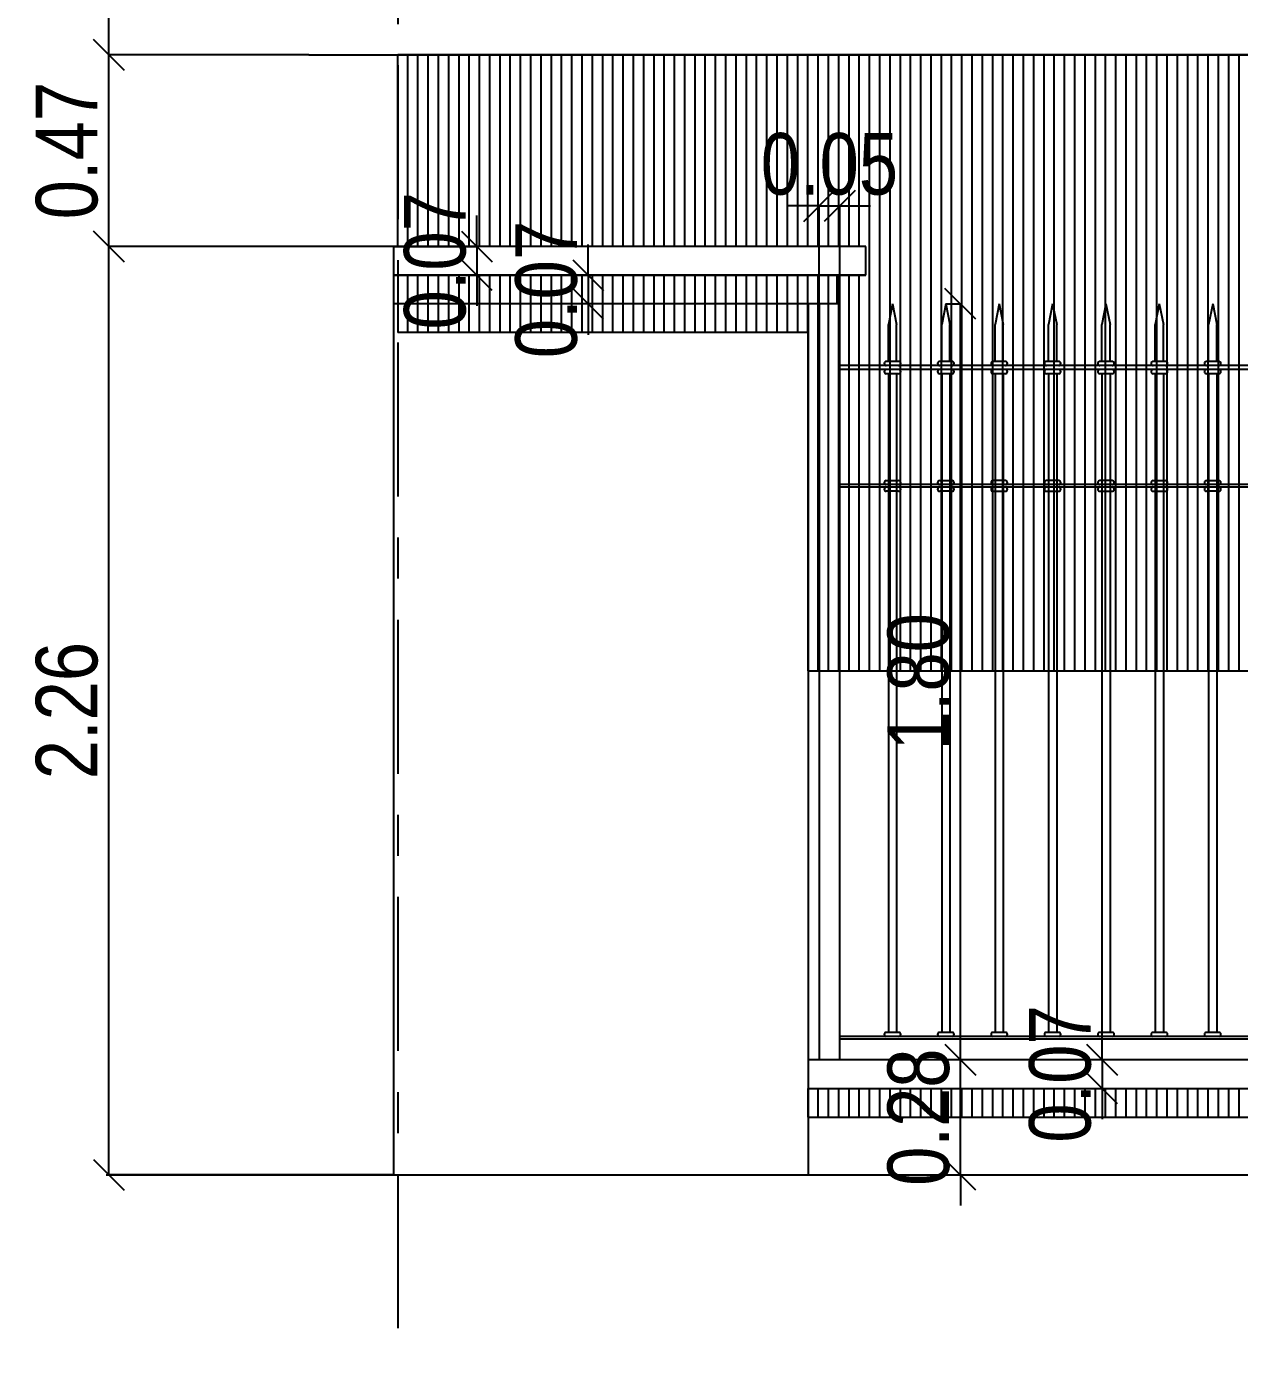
# Model space of a CAD drawing. Extents: x -14.8 to 35.6, y 44.5 to 81.2.
# Drawn here: x 19.597 to 22.551, y 44.532 to 47.775 of the extents above; entities that cross this region are included whole.
import ezdxf

# ---------------------------------------------------------------- set-up
doc = ezdxf.new("R2010")
doc.units = 0
doc.header["$MEASUREMENT"] = 0
doc.header["$PDMODE"] = 3
doc.linetypes.add('CENTER2', pattern=[1.125, 0.75, -0.125, 0.125, -0.125])
doc.layers.get('0').update_dxf_attribs({"linetype": 'CONTINUOUS'})
doc.layers.get('DEFPOINTS').update_dxf_attribs({"linetype": 'CONTINUOUS'})
for name, color, linetype in [('COTAS', 12, 'CONTINUOUS'), ('EJES', 161, 'CENTER2'), ('NUEVO', 1, 'CONTINUOUS'), ('REJA', 7, 'CONTINUOUS'), ('SOMBRA', 251, 'CONTINUOUS')]:
    doc.layers.add(name, color=color, linetype=linetype)
doc.styles.add('COTAS SECUNDARIAS', font='ARIALN.TTF', dxfattribs={"height": 0.15})
doc.dimstyles.new('COTA SECUNDARIAS', dxfattribs={"dimscale": 5, "dimtxt": 1, "dimasz": 0.015, "dimexe": 0, "dimexo": 0, "dimgap": 0.005, "dimtad": 1, "dimzin": 1, "dimdsep": 46, "dimtxsty": 'COTAS SECUNDARIAS', "dimblk": 'OBLIQUE', "dimcen": 0, "dimclrd": 11, "dimclre": 11, "dimclrt": 11, "dimaunit": 1, "dimadec": 1, "dimazin": 0, "dimtfac": 0.4, "dimtix": 1, "dimtmove": 1, "dimatfit": 3, "dimfxl": 1, "dimtolj": 1, "dimtzin": 0, "dimlwd": -1, "dimarcsym": 0})

# ---------------------------------------------------------------- blocks, each defined once
blk = doc.blocks.new('_Oblique')
at = {"color": 0, "linetype": 'ByBlock', "lineweight": -2}
blk.add_line((-0.5, -0.5), (0.5, 0.5), dxfattribs=at)
blk = doc.blocks.new('*D70')
at = {"layer": 'COTAS', "color": 11, "lineweight": -2, "transparency": 16777216}
for p, q in [((20.4901, 47.2399), (19.7968, 47.2399)), ((20.4901, 44.9795), (19.7968, 44.9795))]:
    blk.add_line(p, q, dxfattribs=at)
at = {"layer": 'COTAS', "color": 11, "transparency": 16777216}
blk.add_line((19.7968, 44.9795), (19.7968, 47.2399), dxfattribs=at)
at = {"layer": 'DEFPOINTS', "color": 0, "transparency": 16777216}
for p in [(19.7968, 47.2399), (20.4901, 47.2399), (20.4901, 44.9795)]:
    blk.add_point(p, dxfattribs=at)
at = {"layer": 'COTAS', "color": 11, "transparency": 16777216, "xscale": 0.075, "yscale": 0.075, "zscale": 0.075}
for p, rotation in [((19.7968, 47.2399), 90), ((19.7968, 44.9795), 270)]:
    blk.add_blockref('_Oblique', p, dxfattribs=dict(at, rotation=rotation))
at = {"layer": 'COTAS', "color": 11, "transparency": 16777216, "insert": (19.6952, 46.1097), "char_height": 0.15, "attachment_point": 5, "rotation": 90, "style": 'COTAS SECUNDARIAS'}
blk.add_mtext('\\A1;2.26', dxfattribs=at)
blk = doc.blocks.new('*D71')
at = {"layer": 'COTAS', "color": 11, "lineweight": -2, "transparency": 16777216}
for p, q in [((20.2844, 47.7063), (19.7968, 47.7063)), ((20.4901, 47.2399), (19.7968, 47.2399))]:
    blk.add_line(p, q, dxfattribs=at)
at = {"layer": 'COTAS', "color": 11, "transparency": 16777216}
blk.add_line((19.7968, 47.2399), (19.7968, 47.7063), dxfattribs=at)
at = {"layer": 'DEFPOINTS', "color": 0, "transparency": 16777216}
for p in [(19.7968, 47.7063), (20.2844, 47.7063), (20.4901, 47.2399)]:
    blk.add_point(p, dxfattribs=at)
at = {"layer": 'COTAS', "color": 11, "transparency": 16777216, "xscale": 0.075, "yscale": 0.075, "zscale": 0.075}
for p, rotation in [((19.7968, 47.7063), 90), ((19.7968, 47.2399), 270)]:
    blk.add_blockref('_Oblique', p, dxfattribs=dict(at, rotation=rotation))
at = {"layer": 'COTAS', "color": 11, "transparency": 16777216, "insert": (19.6952, 47.4731), "char_height": 0.15, "attachment_point": 5, "rotation": 90, "style": 'COTAS SECUNDARIAS'}
blk.add_mtext('\\A1;0.47', dxfattribs=at)
blk = doc.blocks.new('*D72')
at = {"layer": 'COTAS', "color": 11, "lineweight": -2, "transparency": 16777216}
for p, q in [((20.3087, 49.9063), (19.7968, 49.9063)), ((20.2844, 47.7063), (19.7968, 47.7063))]:
    blk.add_line(p, q, dxfattribs=at)
at = {"layer": 'COTAS', "color": 11, "transparency": 16777216}
blk.add_line((19.7968, 47.7063), (19.7968, 49.9063), dxfattribs=at)
at = {"layer": 'DEFPOINTS', "color": 0, "transparency": 16777216}
for p in [(19.7968, 49.9063), (20.3087, 49.9063), (20.2844, 47.7063)]:
    blk.add_point(p, dxfattribs=at)
at = {"layer": 'COTAS', "color": 11, "transparency": 16777216, "xscale": 0.075, "yscale": 0.075, "zscale": 0.075}
for p, rotation in [((19.7968, 49.9063), 90), ((19.7968, 47.7063), 270)]:
    blk.add_blockref('_Oblique', p, dxfattribs=dict(at, rotation=rotation))
at = {"layer": 'COTAS', "color": 11, "transparency": 16777216, "insert": (19.6952, 48.8063), "char_height": 0.15, "attachment_point": 5, "rotation": 90, "style": 'COTAS SECUNDARIAS'}
blk.add_mtext('\\A1;2.20', dxfattribs=at)
blk = doc.blocks.new('*D73')
at = {"layer": 'COTAS', "color": 11, "transparency": 16777216}
for p, q in [((20.6936, 47.2399), (20.6936, 47.3149)), ((20.6936, 47.2399), (20.6936, 47.1699)), ((20.6936, 47.1699), (20.6936, 47.0949))]:
    blk.add_line(p, q, dxfattribs=at)
at = {"layer": 'COTAS', "color": 11, "lineweight": -2, "transparency": 16777216}
for p, q in [((20.4901, 47.2399), (20.6936, 47.2399)), ((20.4901, 47.1699), (20.6936, 47.1699))]:
    blk.add_line(p, q, dxfattribs=at)
at = {"layer": 'DEFPOINTS', "color": 0, "transparency": 16777216}
for p in [(20.4901, 47.2399), (20.4901, 47.1699), (20.6936, 47.1699)]:
    blk.add_point(p, dxfattribs=at)
at = {"layer": 'COTAS', "color": 11, "transparency": 16777216, "xscale": 0.075, "yscale": 0.075, "zscale": 0.075}
for p, rotation in [((20.6936, 47.2399), 270), ((20.6936, 47.1699), 90)]:
    blk.add_blockref('_Oblique', p, dxfattribs=dict(at, rotation=rotation))
at = {"layer": 'COTAS', "color": 11, "transparency": 16777216, "insert": (20.592, 47.2049), "char_height": 0.15, "attachment_point": 5, "rotation": 90, "style": 'COTAS SECUNDARIAS'}
blk.add_mtext('\\A1;0.07', dxfattribs=at)
blk = doc.blocks.new('*D74')
at = {"layer": 'COTAS', "color": 11, "transparency": 16777216}
for p, q in [((20.9647, 47.1699), (20.9647, 47.2449)), ((20.9647, 47.1699), (20.9647, 47.0999)), ((20.9647, 47.0999), (20.9647, 47.0249))]:
    blk.add_line(p, q, dxfattribs=at)
at = {"layer": 'COTAS', "color": 11, "lineweight": -2, "transparency": 16777216}
for p, q in [((21.0655, 47.1699), (20.9647, 47.1699)), ((21.0655, 47.0999), (20.9647, 47.0999))]:
    blk.add_line(p, q, dxfattribs=at)
at = {"layer": 'DEFPOINTS', "color": 0, "transparency": 16777216}
for p in [(21.0655, 47.1699), (20.9647, 47.0999), (21.0655, 47.0999)]:
    blk.add_point(p, dxfattribs=at)
at = {"layer": 'COTAS', "color": 11, "transparency": 16777216, "xscale": 0.075, "yscale": 0.075, "zscale": 0.075}
for p, rotation in [((20.9647, 47.1699), 270), ((20.9647, 47.0999), 90)]:
    blk.add_blockref('_Oblique', p, dxfattribs=dict(at, rotation=rotation))
at = {"layer": 'COTAS', "color": 11, "transparency": 16777216, "insert": (20.8631, 47.1349), "char_height": 0.15, "attachment_point": 5, "rotation": 90, "style": 'COTAS SECUNDARIAS'}
blk.add_mtext('\\A1;0.07', dxfattribs=at)
blk = doc.blocks.new('*D75')
at = {"layer": 'COTAS', "color": 11, "transparency": 16777216}
for p, q in [((21.8713, 45.2599), (21.8713, 45.3349)), ((21.8713, 44.9795), (21.8713, 45.2599)), ((21.8713, 44.9795), (21.8713, 44.9045))]:
    blk.add_line(p, q, dxfattribs=at)
at = {"layer": 'COTAS', "color": 11, "lineweight": -2, "transparency": 16777216}
for p, q in [((21.5009, 45.2599), (21.8713, 45.2599)), ((21.5009, 44.9795), (21.8713, 44.9795))]:
    blk.add_line(p, q, dxfattribs=at)
at = {"layer": 'DEFPOINTS', "color": 0, "transparency": 16777216}
for p in [(21.5009, 45.2599), (21.8713, 45.2599), (21.5009, 44.9795)]:
    blk.add_point(p, dxfattribs=at)
at = {"layer": 'COTAS', "color": 11, "transparency": 16777216, "xscale": 0.075, "yscale": 0.075, "zscale": 0.075}
for p, rotation in [((21.8713, 45.2599), 270), ((21.8713, 44.9795), 90)]:
    blk.add_blockref('_Oblique', p, dxfattribs=dict(at, rotation=rotation))
at = {"layer": 'COTAS', "color": 11, "transparency": 16777216, "insert": (21.7697, 45.1197), "char_height": 0.15, "attachment_point": 5, "rotation": 90, "style": 'COTAS SECUNDARIAS'}
blk.add_mtext('\\A1;0.28', dxfattribs=at)
blk = doc.blocks.new('*D76')
at = {"layer": 'COTAS', "color": 11, "lineweight": -2, "transparency": 16777216}
for p, q in [((21.8359, 47.0999), (21.8713, 47.0999)), ((21.5009, 45.2599), (21.8713, 45.2599))]:
    blk.add_line(p, q, dxfattribs=at)
at = {"layer": 'COTAS', "color": 11, "transparency": 16777216}
blk.add_line((21.8713, 45.2599), (21.8713, 47.0999), dxfattribs=at)
at = {"layer": 'DEFPOINTS', "color": 0, "transparency": 16777216}
for p in [(21.8359, 47.0999), (21.8713, 47.0999), (21.5009, 45.2599)]:
    blk.add_point(p, dxfattribs=at)
at = {"layer": 'COTAS', "color": 11, "transparency": 16777216, "xscale": 0.075, "yscale": 0.075, "zscale": 0.075}
for p, rotation in [((21.8713, 47.0999), 90), ((21.8713, 45.2599), 270)]:
    blk.add_blockref('_Oblique', p, dxfattribs=dict(at, rotation=rotation))
at = {"layer": 'COTAS', "color": 11, "transparency": 16777216, "insert": (21.7697, 46.1799), "char_height": 0.15, "attachment_point": 5, "rotation": 90, "style": 'COTAS SECUNDARIAS'}
blk.add_mtext('\\A1;1.80', dxfattribs=at)
blk = doc.blocks.new('*D77')
at = {"layer": 'COTAS', "color": 11, "transparency": 16777216}
for p, q in [((22.2163, 45.2599), (22.2163, 45.3349)), ((22.2163, 45.2599), (22.2163, 45.1899)), ((22.2163, 45.1899), (22.2163, 45.1149))]:
    blk.add_line(p, q, dxfattribs=at)
at = {"layer": 'COTAS', "color": 11, "lineweight": -2, "transparency": 16777216}
for p, q in [((22.1713, 45.2599), (22.2163, 45.2599)), ((22.1713, 45.1899), (22.2163, 45.1899))]:
    blk.add_line(p, q, dxfattribs=at)
at = {"layer": 'DEFPOINTS', "color": 0, "transparency": 16777216}
for p in [(22.1713, 45.2599), (22.1713, 45.1899), (22.2163, 45.1899)]:
    blk.add_point(p, dxfattribs=at)
at = {"layer": 'COTAS', "color": 11, "transparency": 16777216, "xscale": 0.075, "yscale": 0.075, "zscale": 0.075}
for p, rotation in [((22.2163, 45.2599), 270), ((22.2163, 45.1899), 90)]:
    blk.add_blockref('_Oblique', p, dxfattribs=dict(at, rotation=rotation))
at = {"layer": 'COTAS', "color": 11, "transparency": 16777216, "insert": (22.1147, 45.2249), "char_height": 0.15, "attachment_point": 5, "rotation": 90, "style": 'COTAS SECUNDARIAS'}
blk.add_mtext('\\A1;0.07', dxfattribs=at)
blk = doc.blocks.new('*D117')
at = {"layer": 'COTAS', "color": 11, "transparency": 16777216}
for p, q in [((21.5273, 47.3383), (21.4523, 47.3383)), ((21.5273, 47.3383), (21.5773, 47.3383)), ((21.5773, 47.3383), (21.6523, 47.3383))]:
    blk.add_line(p, q, dxfattribs=at)
at = {"layer": 'COTAS', "color": 11, "lineweight": -2, "transparency": 16777216}
for p, q in [((21.5273, 47.0999), (21.5273, 47.3383)), ((21.5773, 47.0999), (21.5773, 47.3383))]:
    blk.add_line(p, q, dxfattribs=at)
at = {"layer": 'DEFPOINTS', "color": 0, "transparency": 16777216}
for p in [(21.5773, 47.3383), (21.5273, 47.0999), (21.5773, 47.0999)]:
    blk.add_point(p, dxfattribs=at)
at = {"layer": 'COTAS', "color": 11, "transparency": 16777216, "xscale": 0.075, "yscale": 0.075, "zscale": 0.075}
blk.add_blockref('_Oblique', (21.5273, 47.3383), dxfattribs=at)
at = {"layer": 'COTAS', "color": 11, "transparency": 16777216, "xscale": 0.075, "yscale": 0.075, "zscale": 0.075, "rotation": 180}
blk.add_blockref('_Oblique', (21.5773, 47.3383), dxfattribs=at)
at = {"layer": 'COTAS', "color": 11, "transparency": 16777216, "insert": (21.5523, 47.4399), "char_height": 0.15, "attachment_point": 5, "style": 'COTAS SECUNDARIAS'}
blk.add_mtext('\\A1;0.05', dxfattribs=at)

msp = doc.modelspace()

# ---------------------------------------------------------------- hatches: boundary and pattern name
at = {"layer": 'SOMBRA'}
h = msp.add_hatch(dxfattribs=at)
h.set_pattern_fill('ANSI31', color=256, scale=0.2, angle=45, style=0)
h.set_pattern_definition([(90, (0, 15.127245), (-0.025, 3e-18), [])])
h.paths.add_polyline_path([(34.2109, 47.7063), (33.7109, 47.7063), (29.2509, 47.7063), (25.1509, 47.7063), (20.5009, 47.7063), (20.5009, 47.2399), (21.6409, 47.2399), (21.6409, 47.1699), (21.5709, 47.1699), (20.5009, 47.1699), (20.5009, 47.0299), (21.5009, 47.0299), (21.5009, 46.2063), (25.1509, 46.2063), (25.1509, 47.2063), (26.4009, 47.2063), (26.4009, 47.1363), (28.0009, 47.1363), (28.0009, 47.2063), (30.4134, 47.2063), (30.4134, 47.1363), (32.0134, 47.1363), (32.0134, 47.2063), (32.4739, 47.2063), (32.4739, 47.1699), (32.5069, 47.1699), (32.5069, 47.0999), (32.5399, 47.0999), (32.5399, 45.2599), (32.7274, 45.2599), (32.7274, 45.1899), (32.6944, 45.1899), (25.5028, 45.1899), (25.5028, 45.1199), (29.8811, 45.1199), (32.6944, 45.1199), (32.6944, 44.9795), (32.749, 44.9795), (32.749, 47.0299), (33.4661, 47.0299), (33.4661, 47.0999), (33.4991, 47.0999), (33.4991, 47.1699), (32.815, 47.1699), (32.815, 47.2399), (33.5321, 47.2399), (33.5321, 47.2063), (33.7109, 47.2063), (33.7109, 47.2795), (34.2975, 47.2795), (34.2975, 47.3795), (33.7109, 47.3795)])
h.paths.add_polyline_path([(23.999, 45.1899), (21.5009, 45.1899), (21.5009, 45.1199), (23.999, 45.1199)], flags=17)
h.paths.add_polyline_path([(34.1609, 45.1899), (33.7109, 45.1899), (33.7109, 45.1199), (34.1609, 45.1199)], flags=17)

# ---------------------------------------------------------------- linework, layer by layer
for p, q in [((20.2844, 47.7063), (29.5475, 47.7063)), ((19.7903, 44.9795), (34.5975, 44.9795))]:
    msp.add_line(p, q)
at = {"layer": 'EJES', "linetype": 'CENTER2', "ltscale": 0.5}
msp.add_line((20.5009, 50.381), (20.5009, 44.5325), dxfattribs=at)
at = {"layer": 'NUEVO'}
for p, q in [((20.4901, 47.2399), (20.4901, 44.9795)), ((21.6409, 47.2399), (20.4901, 47.2399)), ((21.6409, 47.1699), (21.6409, 47.2399)), ((21.6409, 47.1699), (20.4901, 47.1699)), ((21.5709, 47.0999), (21.5709, 47.1699)), ((21.5709, 47.0999), (20.4901, 47.0999)), ((21.5009, 47.0999), (21.5009, 44.9795)), ((21.5009, 45.2599), (23.999, 45.2599)), ((21.5009, 45.1899), (23.999, 45.1899))]:
    msp.add_line(p, q, dxfattribs=at)
at = {"layer": 'REJA'}
for p, q in [((21.7209, 46.9599), (21.6909, 46.9599)), ((21.8509, 46.9599), (21.8209, 46.9599)), ((21.9809, 46.9599), (21.9509, 46.9599)), ((22.1109, 46.9599), (22.0809, 46.9599)), ((22.2409, 46.9599), (22.2109, 46.9599)), ((22.3709, 46.9599), (22.3409, 46.9599)), ((22.5009, 46.9599), (22.4709, 46.9599)), ((23.999, 46.9399), (21.5773, 46.9399)), ((21.7209, 46.9499), (21.6909, 46.9499)), ((21.7209, 46.9299), (21.6909, 46.9299)), ((21.7209, 46.9499), (21.7209, 46.9499)), ((21.8509, 46.9499), (21.8209, 46.9499)), ((21.8509, 46.9299), (21.8209, 46.9299)), ((21.8509, 46.9499), (21.8509, 46.9499)), ((21.9809, 46.9499), (21.9509, 46.9499)), ((21.9809, 46.9299), (21.9509, 46.9299)), ((21.9809, 46.9499), (21.9809, 46.9499)), ((22.1109, 46.9499), (22.0809, 46.9499)), ((22.1109, 46.9299), (22.0809, 46.9299)), ((22.1109, 46.9499), (22.1109, 46.9499)), ((22.2409, 46.9499), (22.2109, 46.9499)), ((22.2409, 46.9299), (22.2109, 46.9299)), ((22.2409, 46.9499), (22.2409, 46.9499)), ((22.3709, 46.9499), (22.3409, 46.9499)), ((22.3709, 46.9299), (22.3409, 46.9299)), ((22.3709, 46.9499), (22.3709, 46.9499)), ((22.5009, 46.9499), (22.4709, 46.9499)), ((22.5009, 46.9299), (22.4709, 46.9299)), ((22.5009, 46.9499), (22.5009, 46.9499)), ((21.6909, 46.6699), (21.7209, 46.6699)), ((21.8209, 46.6699), (21.8509, 46.6699)), ((21.9809, 46.6699), (21.9509, 46.6699)), ((22.1109, 46.6699), (22.0809, 46.6699)), ((22.2409, 46.6699), (22.2109, 46.6699)), ((22.3409, 46.6699), (22.3709, 46.6699)), ((22.4709, 46.6699), (22.5009, 46.6699)), ((21.7209, 46.6436), (21.6909, 46.6436)), ((21.8509, 46.6436), (21.8209, 46.6436)), ((21.9509, 46.6436), (21.9809, 46.6436)), ((22.0809, 46.6436), (22.1109, 46.6436)), ((22.2109, 46.6436), (22.2409, 46.6436)), ((22.3409, 46.6436), (22.3709, 46.6436)), ((22.5009, 46.6436), (22.4709, 46.6436)), ((21.7209, 45.3262), (21.6909, 45.3262)), ((21.8509, 45.3262), (21.8209, 45.3262)), ((21.9809, 45.3262), (21.9509, 45.3262)), ((22.1109, 45.3262), (22.0809, 45.3262)), ((22.2409, 45.3262), (22.2109, 45.3262)), ((22.3709, 45.3262), (22.3409, 45.3262)), ((22.5009, 45.3262), (22.4709, 45.3262))]:
    msp.add_line(p, q, dxfattribs=at)
at = {"layer": 'REJA', "color": 0}
msp.add_lwpolyline([(21.5773, 47.0999), (21.5273, 47.0999), (21.5273, 45.2599), (21.5773, 45.2599)], close=True, dxfattribs=at)
at = {"layer": 'REJA'}
for points in [[(21.7059, 47.0999), (21.6959, 47.0499)], [(21.7059, 47.0999), (21.7159, 47.0499)], [(21.8359, 47.0999), (21.8259, 47.0499)], [(21.8359, 47.0999), (21.8459, 47.0499)], [(21.9659, 47.0999), (21.9559, 47.0499)], [(21.9659, 47.0999), (21.9759, 47.0499)], [(22.0959, 47.0999), (22.0859, 47.0499)], [(22.0959, 47.0999), (22.1059, 47.0499)], [(22.2259, 47.0999), (22.2159, 47.0499)], [(22.2259, 47.0999), (22.2359, 47.0499)], [(22.3559, 47.0999), (22.3459, 47.0499)], [(22.3559, 47.0999), (22.3659, 47.0499)], [(22.4859, 47.0999), (22.4759, 47.0499)], [(22.4859, 47.0999), (22.4959, 47.0499)], [(21.6959, 46.9599), (21.6959, 47.0499)], [(21.7159, 46.9599), (21.7159, 47.0499)], [(21.8259, 46.9599), (21.8259, 47.0499)], [(21.8459, 46.9599), (21.8459, 47.0499)], [(21.9559, 46.9599), (21.9559, 47.0499)], [(21.9759, 46.9599), (21.9759, 47.0499)], [(22.0859, 46.9599), (22.0859, 47.0499)], [(22.1059, 46.9599), (22.1059, 47.0499)], [(22.2159, 46.9599), (22.2159, 47.0499)], [(22.2359, 46.9599), (22.2359, 47.0499)], [(22.3459, 46.9599), (22.3459, 47.0499)], [(22.3659, 46.9599), (22.3659, 47.0499)], [(22.4759, 46.9599), (22.4759, 47.0499)], [(22.4959, 46.9599), (22.4959, 47.0499)], [(23.999, 46.9499), (21.5773, 46.9499)], [(21.6959, 46.9299), (21.6959, 45.3262)], [(21.7159, 46.9299), (21.7159, 45.3262)], [(21.8259, 46.9299), (21.8259, 45.3262)], [(21.8459, 46.9299), (21.8459, 45.3262)], [(21.9559, 46.9299), (21.9559, 45.3262)], [(21.9759, 46.9299), (21.9759, 45.3262)], [(22.0859, 46.9299), (22.0859, 45.3262)], [(22.1059, 46.9299), (22.1059, 45.3262)], [(22.2159, 46.9299), (22.2159, 45.3262)], [(22.2359, 46.9299), (22.2359, 45.3262)], [(22.3459, 46.9299), (22.3459, 45.3262)], [(22.3659, 46.9299), (22.3659, 45.3262)], [(22.4759, 46.9299), (22.4759, 45.3262)], [(22.4959, 46.9299), (22.4959, 45.3262)], [(23.999, 46.6599), (21.5773, 46.6599)], [(23.999, 46.6536), (21.5773, 46.6536)], [(23.999, 45.3162), (21.5773, 45.3162)], [(23.999, 45.3099), (21.5773, 45.3099)]]:
    msp.add_lwpolyline(points, dxfattribs=at)
for centre, start, end in [((21.6909, 46.9549), 90, 270), ((21.7209, 46.9549), 270, 90), ((21.8209, 46.9549), 90, 270), ((21.8509, 46.9549), 270, 90), ((21.9509, 46.9549), 90, 270), ((21.9809, 46.9549), 270, 90), ((22.0809, 46.9549), 90, 270), ((22.1109, 46.9549), 270, 90), ((22.2109, 46.9549), 90, 270), ((22.2409, 46.9549), 270, 90), ((22.3409, 46.9549), 90, 270), ((22.3709, 46.9549), 270, 90), ((22.4709, 46.9549), 90, 270), ((22.5009, 46.9549), 270, 90), ((21.6909, 46.9349), 90, 270), ((21.7209, 46.9349), 270, 90), ((21.8209, 46.9349), 90, 270), ((21.8509, 46.9349), 270, 90), ((21.9509, 46.9349), 90, 270), ((21.9809, 46.9349), 270, 90), ((22.0809, 46.9349), 90, 270), ((22.1109, 46.9349), 270, 90), ((22.2109, 46.9349), 90, 270), ((22.2409, 46.9349), 270, 90), ((22.3409, 46.9349), 90, 270), ((22.3709, 46.9349), 270, 90), ((22.4709, 46.9349), 90, 270), ((22.5009, 46.9349), 270, 90), ((21.6909, 46.6649), 90, 270), ((21.7209, 46.6649), 270, 90), ((21.8209, 46.6649), 90, 270), ((21.8509, 46.6649), 270, 90), ((21.9509, 46.6649), 90, 270), ((21.9809, 46.6649), 270, 90), ((22.0809, 46.6649), 90, 270), ((22.1109, 46.6649), 270, 90), ((22.2109, 46.6649), 90, 270), ((22.2409, 46.6649), 270, 90), ((22.3409, 46.6649), 90, 270), ((22.3709, 46.6649), 270, 90), ((22.4709, 46.6649), 90, 270), ((22.5009, 46.6649), 270, 90), ((21.6909, 46.6486), 90, 270), ((21.7209, 46.6486), 270, 90), ((21.8209, 46.6486), 90, 270), ((21.8509, 46.6486), 270, 90), ((21.9509, 46.6486), 90, 270), ((21.9809, 46.6486), 270, 90), ((22.0809, 46.6486), 90, 270), ((22.1109, 46.6486), 270, 90), ((22.2109, 46.6486), 90, 270), ((22.2409, 46.6486), 270, 90), ((22.3409, 46.6486), 90, 270), ((22.3709, 46.6486), 270, 90), ((22.4709, 46.6486), 90, 270), ((22.5009, 46.6486), 270, 90), ((21.6909, 45.3212), 90, 270), ((21.7209, 45.3212), 270, 90), ((21.8209, 45.3212), 90, 270), ((21.8509, 45.3212), 270, 90), ((21.9509, 45.3212), 90, 270), ((21.9809, 45.3212), 270, 90), ((22.0809, 45.3212), 90, 270), ((22.1109, 45.3212), 270, 90), ((22.2109, 45.3212), 90, 270), ((22.2409, 45.3212), 270, 90), ((22.3409, 45.3212), 90, 270), ((22.3709, 45.3212), 270, 90), ((22.4709, 45.3212), 90, 270), ((22.5009, 45.3212), 270, 90)]:
    msp.add_arc(centre, 0.005, start, end, dxfattribs=at)
at = {"layer": 'SOMBRA'}
for p, q in [((20.5009, 47.2399), (20.5009, 47.7063)), ((25.1509, 47.7063), (20.5009, 47.7063)), ((21.6409, 47.2399), (20.5009, 47.2399)), ((21.6409, 47.1699), (21.6409, 47.2399)), ((20.5009, 47.1699), (21.5709, 47.1699)), ((20.5009, 47.1699), (20.5009, 47.0299)), ((21.5709, 47.1699), (21.6409, 47.1699)), ((21.5009, 47.0299), (20.5009, 47.0299)), ((21.5009, 46.2063), (21.5009, 47.0299)), ((21.5009, 46.2063), (25.1509, 46.2063)), ((21.5009, 45.1199), (21.5009, 45.1899)), ((21.5009, 45.1899), (23.999, 45.1899)), ((21.5009, 45.1199), (23.999, 45.1199))]:
    msp.add_line(p, q, dxfattribs=at)

# ---------------------------------------------------------------- dimensions: what is measured, and where the dimension line sits
at = {"layer": 'COTAS'}
for base, p1, p2, picture, middle in [((19.7968, 49.9063), (20.2844, 47.7063), (20.3087, 49.9063), '*D72', (19.6952, 48.8063)), ((19.7968, 47.7063), (20.4901, 47.2399), (20.2844, 47.7063), '*D71', (19.6952, 47.4731)), ((20.6936, 47.1699), (20.4901, 47.2399), (20.4901, 47.1699), '*D73', (20.592, 47.2049)), ((20.9647, 47.0999), (21.0655, 47.1699), (21.0655, 47.0999), '*D74', (20.8631, 47.1349)), ((19.7968, 47.2399), (20.4901, 44.9795), (20.4901, 47.2399), '*D70', (19.6952, 46.1097)), ((22.2163, 45.1899), (22.1713, 45.2599), (22.1713, 45.1899), '*D77', (22.1147, 45.2249)), ((21.8713, 45.2599), (21.5009, 44.9795), (21.5009, 45.2599), '*D75', (21.7697, 45.1197))]:
    dim = msp.add_linear_dim(base=base, p1=p1, p2=p2, angle=90, dimstyle='COTA SECUNDARIAS', dxfattribs=at)
    dim.commit()
    dim.dimension.update_dxf_attribs({"geometry": picture, "text_midpoint": middle})
dim = msp.add_linear_dim(base=(21.5773, 47.3383), p1=(21.5273, 47.0999), p2=(21.5773, 47.0999), dimstyle='COTA SECUNDARIAS', dxfattribs=at)
dim.commit()
dim.dimension.update_dxf_attribs({"geometry": '*D117', "text_midpoint": (21.5523, 47.4399)})
dim = msp.add_linear_dim(base=(21.8713, 47.0999), p1=(21.5009, 45.2599), p2=(21.8359, 47.0999), angle=90, text='1.80', dimstyle='COTA SECUNDARIAS', dxfattribs=at)
dim.commit()
dim.dimension.update_dxf_attribs({"geometry": '*D76', "text_midpoint": (21.7697, 46.1799)})

doc.saveas('drawing.dxf')
